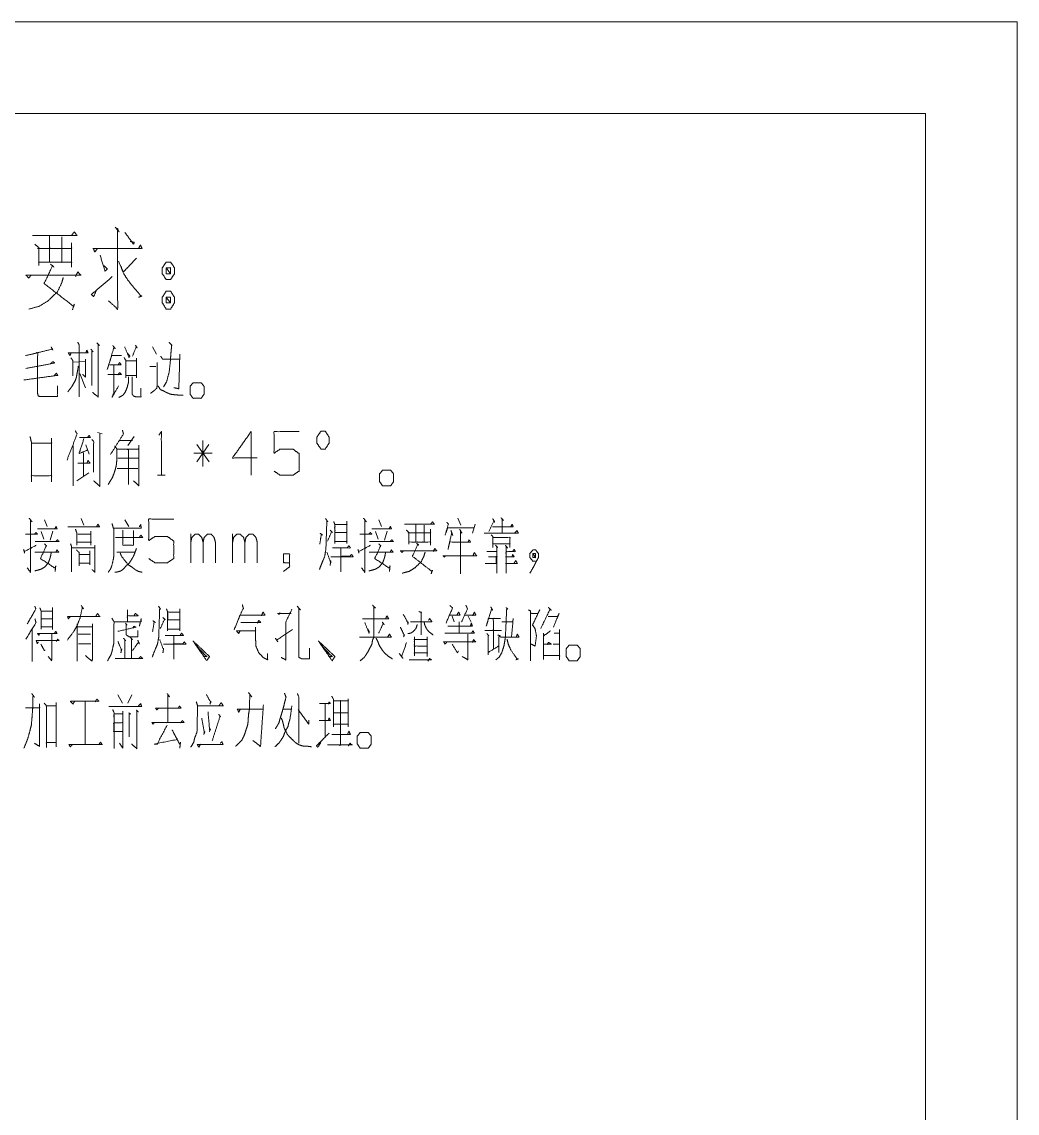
# Model space of a CAD drawing. Header units: millimetres. Extents: x 0 to 420, y 0 to 297.
# Drawn here: x 365.8 to 420, y 237.6 to 297 of the extents above; entities that cross this region are included whole.
import ezdxf

# ---------------------------------------------------------------- set-up
doc = ezdxf.new("R2010")
doc.units = ezdxf.units.MM
doc.layers.add('101', color=7, linetype='Continuous', true_color=0xffffff)

msp = doc.modelspace()

# ---------------------------------------------------------------- linework, layer by layer
at = {"layer": '101', "color": 133, "linetype": 'Continuous', "lineweight": 18}
for p, q in [((420, 297), (0, 297)), ((420, 0), (420, 297)), ((415, 292), (25, 292)), ((415, 5), (415, 292))]:
    msp.add_line(p, q, dxfattribs=at)
at = {"layer": '101', "color": 72, "linetype": 'Continuous', "lineweight": 18}
for p, q in [((369.869, 279.523), (370.01, 279.373)), ((369.533, 279.173), (369.674, 279.023)), ((369.586, 279.073), (369.586, 277.198)), ((372.902, 279.298), (373.114, 278.898)), ((368.579, 278.473), (369.25, 278.498)), ((372.76, 278.223), (373.078, 278.223)), ((368.932, 277.848), (369.25, 277.073)), ((369.904, 274.635), (370.152, 274.56)), ((371.12, 274.21), (371.809, 274.21)), ((371.898, 274.41), (371.562, 273.935)), ((375.32, 273.985), (375.991, 273.035)), ((375.974, 273.985), (375.32, 273.035)), ((375.638, 272.785), (375.638, 274.21)), ((368.579, 273.91), (368.579, 271.735)), ((369.144, 273.535), (369.144, 272.26)), ((369.268, 273.96), (369.445, 273.46)), ((376.15, 273.51), (375.143, 273.51)), ((371.014, 273.235), (372.11, 273.235)), ((368.773, 272.01), (369.427, 272.435)), ((370.979, 272.685), (372.092, 272.685)), ((373.167, 272.31), (373.591, 272.31)), ((367.009, 269.873), (367.168, 269.523)), ((369.02, 269.948), (369.162, 269.598)), ((371.385, 269.873), (371.615, 269.523)), ((385.221, 269.873), (385.38, 269.523)), ((389.526, 269.973), (389.685, 269.598)), ((366.832, 269.248), (366.974, 268.823)), ((367.469, 269.273), (367.327, 268.773)), ((369.533, 269.273), (369.533, 268.498)), ((385.044, 269.248), (385.185, 268.823)), ((385.68, 269.273), (385.539, 268.773)), ((390.481, 269.648), (390.322, 269.148)), ((368.773, 268.673), (369.568, 268.673)), ((368.826, 269.098), (369.533, 269.098)), ((374.984, 267.548), (374.984, 269.123)), ((377.26, 267.548), (377.26, 269.123)), ((368.525, 268.348), (369.763, 268.348)), ((369.48, 268.198), (369.48, 267.423)), ((370.961, 268.123), (371.969, 268.123)), ((368.897, 267.998), (369.445, 267.998)), ((368.897, 267.523), (369.445, 267.523)), ((367.451, 265.11), (367.451, 263.91)), ((366.868, 264.91), (367.451, 264.91)), ((366.868, 264.485), (367.451, 264.485)), ((389.226, 264.635), (389.332, 264.335)), ((390.092, 264.635), (390.251, 264.31)), ((366.337, 263.91), (366.337, 262.16)), ((366.868, 264.06), (367.451, 264.06)), ((389.597, 264.335), (389.597, 263.71)), ((367.416, 263.71), (367.416, 262.26)), ((368.844, 263.66), (369.515, 263.66)), ((368.861, 263.135), (369.533, 263.135)), ((394.716, 263.11), (395.051, 263.11)), ((367.416, 262.21), (367.221, 262.435)), ((371.014, 260.348), (371.262, 259.898)), ((371.774, 260.348), (371.562, 259.898)), ((369.233, 259.998), (369.233, 257.648)), ((369.233, 259.973), (369.233, 257.648)), ((382.308, 259.848), (382.308, 258.023)), ((380.032, 259.573), (380.456, 259.573)), ((382.75, 259.373), (383.528, 259.373)), ((371.102, 257.723), (371.279, 257.448))]:
    msp.add_line(p, q, dxfattribs=at)
for points, knots in [([(366.364, 285.373), (368.777, 285.373), (368.644, 285.56), (368.485, 285.373)], [0, 0, 0.835353, 0.914863, 1, 1]), ([(366.496, 284.885), (366.709, 284.698), (366.709, 283.723), (366.709, 283.91), (368.485, 283.91), (368.485, 283.648), (368.485, 284.96), (368.485, 284.66), (366.629, 284.66), (367.292, 284.66), (367.292, 285.335), (367.292, 283.91), (367.955, 283.91), (367.955, 285.298)], [0, 0, 0.024059, 0.106927, 0.122863, 0.273837, 0.296147, 0.407698, 0.433196, 0.590927, 0.647257, 0.704628, 0.825741, 0.882075, 1, 1]), ([(370.866, 285.823), (371.078, 285.56), (370.998, 285.71), (370.998, 281.36), (370.494, 281.81)], [0, 0, 0.060994, 0.09168, 0.877914, 1, 1]), ([(371.396, 285.523), (371.873, 284.885), (371.9, 284.998), (371.688, 285.035)], [0, 0, 0.706387, 0.808914, 1, 1]), ([(369.885, 284.623), (369.752, 284.473), (369.673, 284.66), (372.324, 284.66), (372.244, 284.848), (372.138, 284.66)], [0, 0, 0.057613, 0.116233, 0.879365, 0.937991, 1, 1]), ([(370.044, 284.285), (370.309, 283.423), (370.441, 283.535), (370.256, 283.723)], [0, 0, 0.673358, 0.803109, 1, 1]), ([(372.032, 284.135), (371.316, 283.385), (371.051, 283.948), (371.316, 283.31), (371.555, 282.935), (371.82, 282.598), (372.271, 282.073), (372.324, 282.073), (372.138, 281.998)], [0, 0, 0.248753, 0.397951, 0.563608, 0.67025, 0.773226, 0.939238, 0.951964, 1, 1]), ([(367.345, 283.798), (367.53, 283.648), (367.451, 283.723), (367, 282.748), (368.591, 281.51), (368.644, 281.623), (368.538, 281.323)], [0, 0, 0.061498, 0.089673, 0.366507, 0.885946, 0.917995, 1, 1]), ([(373.883, 283.91), (373.644, 283.91), (373.432, 283.61), (373.432, 283.273), (373.644, 282.973), (373.883, 282.973), (374.095, 283.273), (374.095, 283.61), (373.883, 283.91)], [0, 0, 0.090998, 0.231133, 0.359864, 0.5, 0.590998, 0.731133, 0.859864, 1, 1]), ([(373.644, 283.273), (373.883, 283.273), (373.644, 283.61), (373.644, 283.273)], [0, 0, 0.241134, 0.658878, 1, 1]), ([(373.883, 283.273), (373.883, 283.61), (373.644, 283.61)], [0, 0, 0.585863, 1, 1]), ([(366.284, 283.198), (366.152, 283.048), (366.019, 283.198), (368.989, 283.198), (368.83, 283.385), (368.697, 283.123)], [0, 0, 0.051205, 0.102409, 0.861892, 0.924784, 1, 1]), ([(368.034, 283.085), (367.955, 282.785), (367.716, 282.298), (367.212, 281.81), (366.735, 281.51), (366.152, 281.36)], [0, 0, 0.114099, 0.31364, 0.571361, 0.778585, 1, 1]), ([(369.832, 282.373), (369.699, 282.035), (369.566, 282.148), (370.707, 283.123)], [0, 0, 0.178042, 0.263422, 1, 1]), ([(374.095, 281.998), (373.883, 282.335), (373.644, 282.335), (373.432, 281.998), (373.432, 281.698), (373.644, 281.36), (373.883, 281.36), (374.095, 281.698), (374.095, 281.998)], [0, 0, 0.149207, 0.238507, 0.387714, 0.5, 0.649207, 0.738507, 0.887714, 1, 1]), ([(373.644, 281.998), (373.644, 281.698), (373.883, 281.698)], [0, 0, 0.557014, 1, 1]), ([(373.883, 281.998), (373.644, 281.998), (373.883, 281.698), (373.883, 281.998)], [0, 0, 0.258801, 0.674582, 1, 1]), ([(368.826, 279.548), (368.897, 279.423), (368.897, 276.573)], [0, 0, 0.047969, 1, 1]), ([(369.939, 279.423), (369.939, 276.573), (369.621, 276.823)], [0, 0, 0.875685, 1, 1]), ([(370.731, 279.373), (370.873, 279.198), (370.802, 279.273), (370.431, 278.073), (370.678, 278.823), (371.208, 278.823)], [0, 0, 0.077476, 0.112963, 0.545478, 0.81742, 1, 1]), ([(371.969, 279.398), (372.057, 279.248), (372.022, 279.323), (371.809, 278.798)], [0, 0, 0.211476, 0.312185, 1, 1]), ([(373.803, 279.548), (373.945, 279.398), (373.909, 279.048), (373.874, 278.573), (373.803, 277.898), (373.662, 277.398), (373.503, 277.123)], [0, 0, 0.080841, 0.218779, 0.405547, 0.671676, 0.875424, 1, 1]), ([(367.38, 279.298), (367.469, 279.123), (367.416, 279.173), (365.984, 278.823), (366.638, 278.973), (366.638, 276.773), (366.673, 276.623), (366.762, 276.598), (367.716, 276.598), (367.716, 277.173)], [0, 0, 0.030685, 0.042092, 0.272771, 0.377786, 0.722121, 0.74624, 0.760617, 0.910002, 1, 1]), ([(368.455, 278.948), (368.402, 278.823), (368.313, 278.973), (369.392, 278.973), (369.321, 279.123), (369.268, 278.973)], [0, 0, 0.079267, 0.180895, 0.810308, 0.907125, 1, 1]), ([(371.35, 278.723), (371.438, 278.573), (371.438, 277.623), (371.438, 277.748), (372.022, 277.748), (372.022, 277.623), (372.022, 278.673), (372.022, 278.548), (371.421, 278.548)], [0, 0, 0.046633, 0.3011, 0.334582, 0.490821, 0.524302, 0.805551, 0.839033, 1, 1]), ([(371.385, 279.298), (371.615, 278.723), (371.668, 278.798), (371.527, 278.973)], [0, 0, 0.661513, 0.759659, 1, 1]), ([(373.344, 278.798), (373.45, 278.623), (374.369, 278.623)], [0, 0, 0.182106, 1, 1]), ([(374.386, 278.898), (374.333, 277.023), (374.068, 277.073)], [0, 0, 0.874237, 1, 1]), ([(366.002, 278.123), (367.575, 278.423), (367.469, 278.498), (367.345, 278.373)], [0, 0, 0.83968, 0.90778, 1, 1]), ([(368.861, 278.248), (368.791, 277.873), (368.755, 277.648), (368.685, 277.448), (368.508, 277.148), (368.419, 277.023), (368.278, 276.848)], [0, 0, 0.246554, 0.393707, 0.530764, 0.75572, 0.854629, 1, 1]), ([(368.455, 278.698), (368.561, 278.548), (368.561, 277.723)], [0, 0, 0.182116, 1, 1]), ([(369.25, 278.623), (369.25, 277.648), (369.091, 277.798)], [0, 0, 0.816823, 1, 1]), ([(370.555, 278.323), (371.191, 278.323), (371.102, 278.448), (371.032, 278.323)], [0, 0, 0.682009, 0.846089, 1, 1]), ([(370.784, 278.298), (370.784, 276.773), (370.696, 276.548), (371.049, 277.173)], [0, 0, 0.613734, 0.71102, 1, 1]), ([(373.149, 278.448), (373.149, 277.198), (373.131, 277.048), (372.99, 276.923), (372.796, 276.773)], [0, 0, 0.681076, 0.763373, 0.866198, 1, 1]), ([(365.896, 277.498), (367.734, 277.748), (367.663, 277.873), (367.557, 277.748)], [0, 0, 0.857794, 0.924194, 1, 1]), ([(370.466, 277.798), (371.208, 277.798), (371.102, 277.898), (371.014, 277.773)], [0, 0, 0.71297, 0.852957, 1, 1]), ([(371.597, 277.673), (371.597, 277.398), (371.527, 277.123), (371.421, 276.848), (371.297, 276.673), (371.067, 276.548)], [0, 0, 0.206832, 0.420389, 0.642066, 0.803261, 1, 1]), ([(371.792, 277.673), (371.792, 276.723), (371.862, 276.623), (372.004, 276.573), (372.269, 276.573), (372.269, 277.048)], [0, 0, 0.484074, 0.546468, 0.622883, 0.757973, 1, 1]), ([(373.202, 277.173), (373.326, 276.973), (373.503, 276.898), (373.697, 276.798), (373.874, 276.723), (374.068, 276.698), (374.316, 276.673), (374.563, 276.673)], [0, 0, 0.153715, 0.279194, 0.422093, 0.547602, 0.675695, 0.838259, 1, 1]), ([(374.948, 276.723), (374.948, 277.148), (375.107, 277.348), (375.549, 277.348), (375.708, 277.148), (375.708, 276.723), (375.549, 276.498), (375.107, 276.498), (374.948, 276.723)], [0, 0, 0.152004, 0.243404, 0.401447, 0.492848, 0.644851, 0.743404, 0.901447, 1, 1]), ([(368.243, 273.135), (368.791, 274.56), (368.702, 274.71), (368.685, 274.735)], [0, 0, 0.881769, 0.982328, 1, 1]), ([(371.262, 274.76), (371.315, 274.56), (370.608, 273.435)], [0, 0, 0.134742, 1, 1]), ([(373.238, 274.485), (373.379, 274.685), (373.379, 272.31)], [0, 0, 0.093484, 1, 1]), ([(378.604, 273.26), (377.26, 273.26), (378.268, 274.685), (378.268, 272.31)], [0, 0, 0.24587, 0.565296, 1, 1]), ([(379.519, 272.535), (379.855, 272.31), (380.544, 272.31), (380.88, 272.535), (380.88, 273.485), (380.544, 273.735), (379.855, 273.735), (379.519, 273.51), (379.519, 274.685), (380.88, 274.685)], [0, 0, 0.062226, 0.168341, 0.230572, 0.376816, 0.441268, 0.547382, 0.609608, 0.790488, 1, 1]), ([(382.078, 273.735), (382.308, 273.735), (382.52, 274.06), (382.52, 274.385), (382.308, 274.71), (382.078, 274.71), (381.848, 274.385), (381.848, 274.06), (382.078, 273.735)], [0, 0, 0.085679, 0.230395, 0.351584, 0.4963, 0.581979, 0.730395, 0.851584, 1, 1]), ([(366.231, 274.41), (366.302, 274.085), (366.302, 271.96), (366.302, 272.285), (367.398, 272.285), (367.398, 271.96), (367.398, 274.31), (367.398, 274.06), (366.32, 274.06)], [0, 0, 0.042197, 0.311812, 0.353047, 0.492087, 0.533322, 0.831484, 0.863205, 1, 1]), ([(369.162, 274.31), (368.897, 273.485), (369.356, 273.685)], [0, 0, 0.633571, 1, 1]), ([(368.914, 274.36), (369.515, 274.36), (369.445, 274.485), (369.356, 274.36)], [0, 0, 0.669472, 0.829452, 1, 1]), ([(369.586, 274.26), (369.692, 274.16), (369.692, 272.485)], [0, 0, 0.080069, 1, 1]), ([(370.028, 274.56), (370.028, 271.71), (369.692, 272.01)], [0, 0, 0.863559, 1, 1]), ([(370.979, 273.735), (372.145, 273.735), (372.145, 273.935), (372.145, 271.735), (371.862, 272.01)], [0, 0, 0.294508, 0.345002, 0.900412, 1, 1]), ([(370.837, 273.91), (370.961, 273.735), (370.961, 273.235), (370.943, 273.01), (370.926, 272.86), (370.873, 272.635), (370.802, 272.41), (370.714, 272.185), (370.625, 272.035), (370.484, 271.81)], [0, 0, 0.095696, 0.318948, 0.419721, 0.487154, 0.590367, 0.695671, 0.803608, 0.881349, 1, 1]), ([(371.509, 273.71), (371.597, 273.735), (371.597, 271.81)], [0, 0, 0.045543, 1, 1]), ([(368.826, 272.96), (369.498, 272.96), (369.392, 273.11), (369.321, 272.96)], [0, 0, 0.657714, 0.837599, 1, 1]), ([(385.27, 271.96), (385.27, 272.385), (385.429, 272.585), (385.871, 272.585), (386.03, 272.385), (386.03, 271.96), (385.871, 271.735), (385.429, 271.735), (385.27, 271.96)], [0, 0, 0.152006, 0.243408, 0.401455, 0.492847, 0.644854, 0.743399, 0.901446, 1, 1]), ([(366.178, 269.973), (366.337, 269.773), (366.249, 269.848), (366.249, 267.023), (366.072, 267.273)], [0, 0, 0.072957, 0.106051, 0.912589, 1, 1]), ([(372.69, 267.773), (373.025, 267.548), (373.715, 267.548), (374.051, 267.773), (374.051, 268.723), (373.715, 268.973), (373.025, 268.973), (372.69, 268.748), (372.69, 269.923), (374.051, 269.923)], [0, 0, 0.062231, 0.168346, 0.230572, 0.376816, 0.441262, 0.547377, 0.609608, 0.790488, 1, 1]), ([(382.326, 269.948), (382.449, 269.773), (382.396, 269.848), (382.343, 268.273), (382.273, 267.873), (382.114, 267.498), (381.99, 267.173)], [0, 0, 0.070423, 0.100605, 0.618415, 0.751887, 0.885736, 1, 1]), ([(382.768, 269.798), (382.821, 269.648), (382.821, 268.598), (382.821, 268.698), (383.492, 268.698), (383.492, 268.598), (383.492, 269.798), (383.492, 269.623), (382.838, 269.623), (382.838, 269.198), (383.475, 269.198)], [0, 0, 0.030769, 0.233822, 0.253158, 0.38305, 0.402386, 0.634448, 0.66829, 0.79476, 0.876951, 1, 1]), ([(384.39, 269.973), (384.549, 269.773), (384.461, 269.848), (384.461, 267.023), (384.284, 267.273)], [0, 0, 0.072957, 0.106051, 0.912589, 1, 1]), ([(391.432, 269.948), (391.538, 269.748), (391.502, 269.848), (391.22, 269.248)], [0, 0, 0.227358, 0.333874, 1, 1]), ([(391.874, 269.998), (392.015, 269.848), (391.944, 269.948), (391.944, 269.198)], [0, 0, 0.191112, 0.304654, 1, 1]), ([(366.638, 269.398), (367.698, 269.398), (367.645, 269.523), (367.575, 269.398)], [0, 0, 0.79149, 0.892828, 1, 1]), ([(368.278, 269.498), (370.01, 269.498), (369.922, 269.648), (369.851, 269.498)], [0, 0, 0.835967, 0.919977, 1, 1]), ([(368.702, 269.373), (368.773, 269.173), (368.773, 268.498)], [0, 0, 0.239136, 1, 1]), ([(370.784, 269.423), (370.784, 267.873), (370.767, 267.748), (370.678, 267.373), (370.608, 267.198), (370.484, 267.023)], [0, 0, 0.628904, 0.680132, 0.836451, 0.913039, 1, 1]), ([(370.696, 269.673), (370.767, 269.423), (372.287, 269.423), (372.251, 269.623), (372.181, 269.498)], [0, 0, 0.12218, 0.836963, 0.932473, 1, 1]), ([(371.279, 269.323), (371.279, 268.498), (371.862, 268.498), (371.862, 269.298)], [0, 0, 0.373596, 0.63773, 1, 1]), ([(382.573, 269.323), (382.697, 269.198), (382.662, 269.248), (382.432, 268.723)], [0, 0, 0.217072, 0.292654, 1, 1]), ([(384.85, 269.398), (385.91, 269.398), (385.857, 269.523), (385.786, 269.398)], [0, 0, 0.79149, 0.892828, 1, 1]), ([(386.631, 269.648), (388.24, 269.648), (388.151, 269.773), (388.045, 269.648)], [0, 0, 0.835345, 0.914861, 1, 1]), ([(386.72, 269.323), (386.861, 269.198), (386.861, 268.548), (386.861, 268.673), (388.045, 268.673), (388.045, 268.498), (388.045, 269.373), (388.045, 269.173), (386.808, 269.173), (387.25, 269.173), (387.25, 269.623), (387.25, 268.673), (387.692, 268.673), (387.692, 269.598)], [0, 0, 0.024064, 0.106929, 0.122864, 0.273835, 0.296145, 0.407696, 0.433195, 0.590928, 0.647263, 0.704632, 0.825744, 0.882074, 1, 1]), ([(388.925, 269.748), (389.014, 269.648), (388.837, 269.048), (388.978, 269.448), (390.392, 269.448)], [0, 0, 0.051378, 0.292204, 0.455553, 1, 1]), ([(389.155, 269.298), (389.261, 269.023), (389.191, 269.148), (388.996, 268.273), (389.084, 268.673), (390.216, 268.673), (390.145, 268.798), (390.092, 268.673)], [0, 0, 0.093423, 0.13894, 0.423049, 0.552894, 0.911444, 0.956961, 1, 1]), ([(389.632, 269.373), (389.756, 269.148), (389.668, 269.248), (389.668, 266.948)], [0, 0, 0.095454, 0.145065, 1, 1]), ([(390.972, 269.148), (392.828, 269.148), (392.757, 269.298), (392.634, 269.173)], [0, 0, 0.844507, 0.919967, 1, 1]), ([(391.414, 269.498), (392.545, 269.498), (392.492, 269.648), (392.421, 269.523)], [0, 0, 0.788907, 0.899849, 1, 1]), ([(365.984, 269.098), (366.638, 269.098), (366.55, 269.198), (366.479, 269.098)], [0, 0, 0.718754, 0.865393, 1, 1]), ([(366.514, 268.698), (367.804, 268.698), (367.716, 268.798), (367.628, 268.698)], [0, 0, 0.828595, 0.914307, 1, 1]), ([(370.89, 268.923), (372.357, 268.923), (372.269, 269.048), (372.181, 268.923)], [0, 0, 0.827327, 0.91367, 1, 1]), ([(374.984, 268.648), (375.037, 268.923), (375.214, 269.098), (375.408, 269.098), (375.585, 268.923), (375.655, 268.648), (375.655, 267.548)], [0, 0, 0.11887, 0.22446, 0.306972, 0.412562, 0.533079, 1, 1]), ([(375.655, 268.648), (375.708, 268.923), (375.885, 269.098), (376.097, 269.098), (376.256, 268.923), (376.327, 268.648), (376.327, 267.548)], [0, 0, 0.118599, 0.223933, 0.313765, 0.413914, 0.534157, 1, 1]), ([(377.26, 268.648), (377.313, 268.923), (377.49, 269.098), (377.684, 269.098), (377.861, 268.923), (377.932, 268.648), (377.932, 267.548)], [0, 0, 0.118873, 0.224451, 0.30698, 0.412558, 0.533079, 1, 1]), ([(377.932, 268.648), (377.985, 268.923), (378.162, 269.098), (378.374, 269.098), (378.533, 268.923), (378.604, 268.648), (378.604, 267.548)], [0, 0, 0.118595, 0.223942, 0.313757, 0.413918, 0.534156, 1, 1]), ([(382.025, 269.148), (382.167, 269.048), (382.096, 269.098), (382.008, 268.548)], [0, 0, 0.212003, 0.318011, 1, 1]), ([(384.196, 269.098), (384.85, 269.098), (384.761, 269.198), (384.691, 269.098)], [0, 0, 0.718752, 0.86542, 1, 1]), ([(384.726, 268.698), (386.016, 268.698), (385.928, 268.798), (385.839, 268.698)], [0, 0, 0.828585, 0.914293, 1, 1]), ([(391.343, 269.073), (391.432, 268.973), (391.432, 268.373), (391.432, 268.573), (392.368, 268.573), (392.368, 268.373), (392.368, 268.923), (391.414, 268.923)], [0, 0, 0.03733, 0.205175, 0.261122, 0.52319, 0.579136, 0.732994, 1, 1]), ([(365.878, 268.273), (365.931, 268.073), (365.913, 268.148), (366.567, 268.498)], [0, 0, 0.20173, 0.276869, 1, 1]), ([(367.38, 268.098), (367.345, 267.898), (367.292, 267.723), (367.221, 267.548), (367.044, 267.323), (366.832, 267.198), (366.673, 267.148), (366.479, 267.098)], [0, 0, 0.137744, 0.261755, 0.389752, 0.583786, 0.750768, 0.863853, 1, 1]), ([(366.496, 268.123), (367.787, 268.123), (367.698, 268.248), (367.645, 268.148)], [0, 0, 0.828946, 0.927285, 1, 1]), ([(367.009, 268.573), (367.115, 268.473), (366.797, 267.773), (367.592, 267.248), (367.628, 267.373), (367.592, 267.073)], [0, 0, 0.063381, 0.397728, 0.812149, 0.868641, 1, 1]), ([(368.437, 268.573), (368.49, 268.423), (368.49, 267.048)], [0, 0, 0.103714, 1, 1]), ([(368.755, 268.248), (368.897, 268.098), (368.897, 267.373)], [0, 0, 0.221369, 1, 1]), ([(369.763, 268.498), (369.763, 267.023), (369.604, 267.173)], [0, 0, 0.8709, 1, 1]), ([(372.022, 268.323), (371.933, 268.073), (371.862, 267.898), (371.756, 267.723), (371.633, 267.523), (371.474, 267.398), (371.315, 267.198), (371.173, 267.098), (371.014, 267.048), (370.837, 267.023)], [0, 0, 0.141804, 0.242733, 0.352154, 0.477923, 0.586111, 0.722773, 0.815376, 0.904549, 1, 1]), ([(371.138, 268.073), (371.208, 267.898), (371.562, 267.448), (371.792, 267.298), (371.951, 267.173), (372.128, 267.073), (372.34, 267.023)], [0, 0, 0.113786, 0.458783, 0.624216, 0.746187, 0.868611, 1, 1]), ([(380.367, 267.548), (380.032, 267.548), (380.032, 268.023), (380.367, 268.023), (380.367, 267.323), (380.032, 267.073)], [0, 0, 0.148245, 0.357928, 0.506173, 0.815183, 1, 1]), ([(382.396, 268.123), (382.609, 267.548), (382.609, 267.648), (382.573, 267.398)], [0, 0, 0.634855, 0.738446, 1, 1]), ([(382.609, 267.873), (383.828, 267.873), (383.74, 267.998), (383.651, 267.898), (383.156, 267.898), (383.156, 268.373), (383.156, 267.048)], [0, 0, 0.320851, 0.361127, 0.39624, 0.52644, 0.651409, 1, 1]), ([(382.697, 268.348), (383.687, 268.348), (383.598, 268.473), (383.51, 268.373)], [0, 0, 0.775505, 0.895445, 1, 1]), ([(384.09, 268.273), (384.143, 268.073), (384.125, 268.148), (384.779, 268.498)], [0, 0, 0.20173, 0.276869, 1, 1]), ([(385.592, 268.098), (385.557, 267.898), (385.504, 267.723), (385.433, 267.548), (385.256, 267.323), (385.044, 267.198), (384.885, 267.148), (384.691, 267.098)], [0, 0, 0.137744, 0.261755, 0.389752, 0.583786, 0.750768, 0.863853, 1, 1]), ([(384.708, 268.123), (385.999, 268.123), (385.91, 268.248), (385.857, 268.148)], [0, 0, 0.828946, 0.927285, 1, 1]), ([(385.221, 268.573), (385.327, 268.473), (385.009, 267.773), (385.804, 267.248), (385.839, 267.373), (385.804, 267.073)], [0, 0, 0.063394, 0.397741, 0.812148, 0.868641, 1, 1]), ([(386.578, 268.198), (386.49, 268.098), (386.401, 268.198), (388.381, 268.198), (388.275, 268.323), (388.187, 268.148)], [0, 0, 0.0512, 0.10239, 0.861887, 0.924782, 1, 1]), ([(387.745, 268.123), (387.692, 267.923), (387.533, 267.598), (387.197, 267.273), (386.879, 267.073), (386.49, 266.973)], [0, 0, 0.114107, 0.313639, 0.571349, 0.778588, 1, 1]), ([(387.285, 268.598), (387.409, 268.498), (387.356, 268.548), (387.055, 267.898), (388.116, 267.073), (388.151, 267.148), (388.081, 266.948)], [0, 0, 0.061493, 0.089662, 0.366501, 0.885931, 0.91799, 1, 1]), ([(388.855, 267.923), (388.802, 267.848), (388.731, 267.923), (390.551, 267.923), (390.428, 268.098), (390.357, 267.923)], [0, 0, 0.03798, 0.080594, 0.833337, 0.921953, 1, 1]), ([(391.114, 268.148), (391.679, 268.148), (391.626, 268.148), (391.661, 268.148), (391.661, 267.873), (391.202, 267.873), (391.626, 267.873), (391.626, 267.498), (391.025, 267.498)], [0, 0, 0.202817, 0.221837, 0.234512, 0.333126, 0.497917, 0.650033, 0.784508, 1, 1]), ([(391.591, 268.498), (391.697, 268.348), (391.661, 268.423), (391.661, 266.973)], [0, 0, 0.107015, 0.155311, 1, 1]), ([(392.121, 268.498), (392.245, 268.348), (392.156, 268.423), (392.156, 266.973), (392.156, 268.148), (392.669, 268.148), (392.598, 268.273), (392.51, 268.148)], [0, 0, 0.051929, 0.082876, 0.470101, 0.783892, 0.920769, 0.959117, 1, 1]), ([(393.761, 267.623), (393.62, 267.623), (393.461, 267.823), (393.461, 268.048), (393.62, 268.248), (393.761, 268.248), (393.92, 268.048), (393.92, 267.823), (393.461, 266.973)], [0, 0, 0.057357, 0.161, 0.252249, 0.355886, 0.413242, 0.516868, 0.608118, 1, 1]), ([(393.62, 267.823), (393.761, 267.823), (393.62, 268.048), (393.62, 267.823)], [0, 0, 0.223714, 0.644092, 1, 1]), ([(393.761, 267.823), (393.761, 268.048), (393.62, 268.048)], [0, 0, 0.614035, 1, 1]), ([(392.121, 267.873), (392.598, 267.873), (392.51, 267.998), (392.492, 267.873)], [0, 0, 0.630801, 0.833147, 1, 1]), ([(392.121, 267.498), (392.775, 267.498), (392.687, 267.673), (392.598, 267.523)], [0, 0, 0.638574, 0.829991, 1, 1]), ([(366.479, 265.185), (366.55, 265.035), (366.072, 264.21)], [0, 0, 0.148218, 1, 1]), ([(366.762, 265.085), (366.832, 264.91), (366.832, 263.935)], [0, 0, 0.16218, 1, 1]), ([(369.02, 265.21), (369.144, 265.035), (369.073, 265.11), (368.95, 264.535), (368.773, 264.085), (368.614, 263.81), (368.26, 263.335)], [0, 0, 0.093232, 0.138065, 0.393919, 0.604228, 0.74243, 1, 1]), ([(373.22, 265.185), (373.344, 265.01), (373.291, 265.085), (373.238, 263.51), (373.167, 263.11), (373.008, 262.735), (372.884, 262.41)], [0, 0, 0.070416, 0.10059, 0.618408, 0.751879, 0.88573, 1, 1]), ([(373.662, 265.035), (373.715, 264.885), (373.715, 263.835), (373.715, 263.935), (374.386, 263.935), (374.386, 263.835), (374.386, 265.035), (374.386, 264.86), (373.732, 264.86), (373.732, 264.435), (374.369, 264.435)], [0, 0, 0.030769, 0.233822, 0.253158, 0.383042, 0.402378, 0.63444, 0.668282, 0.794752, 0.876943, 1, 1]), ([(377.79, 265.26), (377.861, 265.01), (377.843, 265.085), (377.349, 263.91), (377.667, 264.685), (379.028, 264.685), (378.922, 264.86), (378.833, 264.66)], [0, 0, 0.061362, 0.079559, 0.380698, 0.578574, 0.900022, 0.948352, 1, 1]), ([(380.774, 265.185), (380.951, 264.985), (380.862, 265.035), (380.862, 262.51), (380.88, 262.385), (381.039, 262.31), (381.446, 262.31), (381.446, 262.885)], [0, 0, 0.063897, 0.088209, 0.692695, 0.722917, 0.765023, 0.862341, 1, 1]), ([(384.885, 265.235), (385.044, 265.085), (384.956, 265.11), (384.956, 263.485), (384.885, 263.335), (384.85, 263.11), (384.708, 262.835), (384.549, 262.56), (384.425, 262.385), (384.213, 262.21)], [0, 0, 0.063464, 0.090124, 0.561783, 0.60991, 0.676018, 0.765769, 0.857981, 0.920189, 1, 1]), ([(389.102, 265.21), (389.244, 265.085), (388.89, 264.26)], [0, 0, 0.173732, 1, 1]), ([(389.968, 265.235), (390.057, 265.035), (389.738, 264.335)], [0, 0, 0.221411, 1, 1]), ([(391.326, 265.135), (391.432, 264.96), (391.361, 265.01), (391.078, 264.085), (391.202, 264.51), (391.856, 264.51), (391.467, 264.51), (391.467, 262.86), (391.467, 263.86), (391.007, 263.86), (391.909, 263.86)], [0, 0, 0.030292, 0.04311, 0.186304, 0.251832, 0.348647, 0.406213, 0.650479, 0.798519, 0.866551, 1, 1]), ([(392.156, 265.11), (392.262, 265.01), (392.192, 265.035), (392.121, 263.485), (392.05, 263.035), (391.927, 262.66), (391.785, 262.41), (391.608, 262.26)], [0, 0, 0.046389, 0.070255, 0.564123, 0.709111, 0.834796, 0.926216, 1, 1]), ([(394.45, 265.11), (394.627, 264.96), (394.557, 265.01), (394.044, 263.96)], [0, 0, 0.155901, 0.214139, 1, 1]), ([(366.496, 264.485), (366.55, 264.285), (366.002, 263.385)], [0, 0, 0.164133, 1, 1]), ([(368.419, 264.61), (368.313, 264.485), (368.278, 264.61), (370.028, 264.61), (369.904, 264.785), (369.816, 264.635)], [0, 0, 0.067402, 0.120823, 0.840292, 0.928413, 1, 1]), ([(370.678, 264.535), (370.802, 264.335), (370.784, 263.135), (370.696, 262.735), (370.625, 262.51), (370.448, 262.21)], [0, 0, 0.096818, 0.590906, 0.759554, 0.856649, 1, 1]), ([(370.802, 264.335), (372.269, 264.335), (372.287, 264.51), (372.181, 264.085)], [0, 0, 0.704973, 0.789498, 1, 1]), ([(371.527, 264.985), (371.527, 264.335), (371.527, 264.66), (372.11, 264.66), (371.969, 264.785), (371.898, 264.685)], [0, 0, 0.347683, 0.521519, 0.833521, 0.934491, 1, 1]), ([(373.467, 264.56), (373.591, 264.435), (373.556, 264.485), (373.326, 263.96)], [0, 0, 0.2171, 0.292679, 1, 1]), ([(379.837, 264.835), (379.802, 264.735), (379.713, 264.785), (380.456, 264.785)], [0, 0, 0.111652, 0.218549, 1, 1]), ([(380.491, 265.01), (380.155, 264.31), (380.155, 262.26), (379.908, 262.385)], [0, 0, 0.250154, 0.910669, 1, 1]), ([(384.337, 264.485), (385.769, 264.485), (385.663, 264.66), (385.592, 264.485)], [0, 0, 0.784468, 0.896585, 1, 1]), ([(386.561, 264.735), (386.808, 264.285), (386.826, 264.335), (386.808, 264.185)], [0, 0, 0.715615, 0.789524, 1, 1]), ([(387.409, 264.885), (387.55, 264.835), (387.533, 264.86), (387.533, 263.61), (387.533, 264.335), (386.949, 264.335), (388.116, 264.335), (387.992, 264.51), (387.939, 264.41)], [0, 0, 0.035436, 0.04267, 0.337969, 0.509244, 0.64704, 0.92263, 0.973262, 1, 1]), ([(389.102, 264.685), (389.65, 264.685), (389.579, 264.86), (389.473, 264.685)], [0, 0, 0.582098, 0.782602, 1, 1]), ([(389.897, 264.685), (390.516, 264.685), (390.428, 264.86), (390.339, 264.66)], [0, 0, 0.598675, 0.788385, 1, 1]), ([(391.927, 264.335), (392.527, 264.335), (392.545, 264.51), (392.457, 263.51)], [0, 0, 0.337484, 0.436253, 1, 1]), ([(393.372, 264.985), (393.496, 264.91), (393.496, 262.21), (393.496, 264.785), (393.903, 264.785), (393.991, 264.985), (393.602, 264.16), (393.743, 263.935), (393.814, 263.56), (393.743, 263.01), (393.478, 263.135)], [0, 0, 0.017115, 0.336571, 0.641239, 0.68934, 0.71521, 0.823121, 0.854562, 0.89971, 0.96532, 1, 1]), ([(394.45, 264.61), (394.963, 264.61), (395.051, 264.785), (394.733, 264.035)], [0, 0, 0.336471, 0.465173, 1, 1]), ([(368.791, 262.185), (368.791, 264.21), (368.791, 264.06), (369.621, 264.06), (369.621, 264.21), (369.621, 262.285), (369.604, 262.185), (369.25, 262.485)], [0, 0, 0.358666, 0.385231, 0.532374, 0.558939, 0.899892, 0.91788, 1, 1]), ([(371.014, 263.81), (372.004, 264.035), (371.88, 264.085), (371.845, 264.01)], [0, 0, 0.824323, 0.932672, 1, 1]), ([(371.421, 264.26), (371.509, 264.16), (371.456, 264.185), (371.456, 263.71), (371.474, 263.61), (371.633, 263.51), (372.092, 263.51), (372.092, 263.86)], [0, 0, 0.075559, 0.108743, 0.377714, 0.435204, 0.541603, 0.801818, 1, 1]), ([(372.919, 264.385), (373.061, 264.285), (372.99, 264.335), (372.902, 263.785)], [0, 0, 0.212035, 0.31804, 1, 1]), ([(377.667, 263.835), (377.596, 263.685), (377.472, 263.835), (378.515, 263.835), (378.515, 264.035), (378.515, 263.36), (378.533, 263.01), (378.674, 262.66), (378.922, 262.385), (379.169, 262.26), (379.169, 262.61)], [0, 0, 0.041429, 0.089998, 0.35049, 0.400448, 0.569064, 0.656606, 0.7509, 0.843316, 0.912565, 1, 1]), ([(377.702, 264.285), (378.798, 264.285), (378.692, 264.41), (378.604, 264.26)], [0, 0, 0.764254, 0.878572, 1, 1]), ([(379.59, 263.435), (379.731, 263.235), (379.66, 263.335), (380.526, 263.91)], [0, 0, 0.174086, 0.261144, 1, 1]), ([(384.461, 264.285), (384.691, 263.71), (384.708, 263.785), (384.602, 263.96)], [0, 0, 0.687328, 0.772877, 1, 1]), ([(385.415, 264.31), (385.521, 264.185), (385.451, 264.21), (385.221, 263.71)], [0, 0, 0.207724, 0.302778, 1, 1]), ([(386.401, 264.035), (386.614, 263.585), (386.614, 263.66), (386.578, 263.51)], [0, 0, 0.684695, 0.787912, 1, 1]), ([(387.321, 264.185), (387.25, 263.96), (387.108, 263.81), (386.967, 263.71), (386.808, 263.685)], [0, 0, 0.303836, 0.569437, 0.792543, 1, 1]), ([(387.692, 264.335), (387.727, 264.16), (387.815, 263.96), (387.957, 263.785), (388.187, 263.61)], [0, 0, 0.195995, 0.436004, 0.682959, 1, 1]), ([(388.978, 264.085), (390.322, 264.085), (390.269, 264.26), (390.216, 264.085)], [0, 0, 0.786012, 0.893003, 1, 1]), ([(394.574, 263.835), (394.203, 263.56), (394.203, 263.71), (394.203, 262.285), (394.203, 262.485), (395.069, 262.485), (395.069, 262.26), (395.069, 263.91), (395.069, 263.71), (394.769, 263.71)], [0, 0, 0.084318, 0.111695, 0.371799, 0.408303, 0.566393, 0.607462, 0.90864, 0.945148, 1, 1]), ([(366.673, 263.235), (366.62, 263.135), (366.567, 263.31), (367.804, 263.31), (367.734, 263.385), (367.663, 263.26)], [0, 0, 0.063585, 0.166315, 0.861407, 0.919315, 1, 1]), ([(366.744, 263.685), (366.709, 263.585), (366.638, 263.685), (367.698, 263.685), (367.628, 263.81), (367.557, 263.71)], [0, 0, 0.068212, 0.146961, 0.828897, 0.921236, 1, 1]), ([(371.315, 263.435), (371.438, 263.31), (371.385, 263.36), (371.385, 262.335), (370.855, 262.335), (372.357, 262.335), (372.251, 262.435), (372.145, 262.335)], [0, 0, 0.048884, 0.069145, 0.354033, 0.501409, 0.918983, 0.959492, 1, 1]), ([(371.686, 263.485), (371.809, 263.36), (371.756, 263.385), (371.756, 262.31)], [0, 0, 0.134292, 0.179046, 1, 1]), ([(372.092, 263.335), (372.181, 263.135), (372.128, 263.21), (371.809, 262.76)], [0, 0, 0.253783, 0.360387, 1, 1]), ([(373.291, 263.36), (373.503, 262.785), (373.503, 262.885), (373.467, 262.635)], [0, 0, 0.63485, 0.738443, 1, 1]), ([(373.503, 263.11), (374.722, 263.11), (374.634, 263.235), (374.545, 263.135), (374.051, 263.135), (374.051, 263.61), (374.051, 262.285)], [0, 0, 0.320853, 0.361123, 0.396236, 0.526437, 0.651407, 1, 1]), ([(373.591, 263.585), (374.581, 263.585), (374.492, 263.71), (374.404, 263.61)], [0, 0, 0.775514, 0.895461, 1, 1]), ([(375.249, 263.06), (375.85, 262.435), (375.708, 262.435), (375.107, 263.285), (375.85, 262.21), (376.009, 262.435), (375.107, 263.285)], [0, 0, 0.178022, 0.207052, 0.420793, 0.68903, 0.745607, 1, 1]), ([(382.078, 263.06), (382.679, 262.435), (382.538, 262.435), (381.937, 263.285), (382.679, 262.21), (382.838, 262.435), (381.937, 263.285)], [0, 0, 0.178027, 0.207064, 0.420798, 0.689033, 0.74561, 1, 1]), ([(384.178, 263.485), (385.91, 263.485), (385.804, 263.66), (385.698, 263.485)], [0, 0, 0.808884, 0.904447, 1, 1]), ([(385.079, 263.435), (385.168, 263.26), (385.256, 263.035), (385.415, 262.785), (385.557, 262.61), (385.769, 262.435), (385.963, 262.31)], [0, 0, 0.133806, 0.298793, 0.501013, 0.654577, 0.842246, 1, 1]), ([(387.161, 263.51), (387.161, 262.485), (387.161, 262.635), (387.868, 262.635), (387.868, 262.435), (387.868, 263.51), (387.868, 263.36), (387.161, 263.36), (387.161, 263.01), (387.815, 263.01)], [0, 0, 0.204268, 0.234162, 0.375051, 0.414909, 0.629142, 0.659036, 0.799925, 0.869673, 1, 1]), ([(388.925, 263.21), (388.837, 263.11), (388.766, 263.235), (390.498, 263.235), (390.392, 263.36), (390.322, 263.21)], [0, 0, 0.057055, 0.11845, 0.859014, 0.929094, 1, 1]), ([(388.819, 263.71), (390.428, 263.71), (390.357, 263.835), (390.269, 263.71)], [0, 0, 0.844251, 0.919636, 1, 1]), ([(390.074, 263.66), (390.074, 262.26), (389.774, 262.435)], [0, 0, 0.801046, 1, 1]), ([(391.114, 263.685), (391.22, 263.56), (391.184, 263.61), (391.184, 262.535), (391.184, 262.66), (391.767, 263.01), (391.767, 262.66), (391.767, 263.51), (391.856, 263.56), (391.714, 263.61)], [0, 0, 0.046084, 0.0633, 0.365535, 0.400682, 0.591926, 0.690325, 0.929297, 0.957837, 1, 1]), ([(391.856, 263.485), (392.863, 263.485), (392.775, 263.66), (392.704, 263.485)], [0, 0, 0.723626, 0.86444, 1, 1]), ([(392.209, 263.385), (392.28, 263.11), (392.421, 262.785), (392.775, 262.285), (392.828, 262.31), (392.687, 262.26)], [0, 0, 0.194573, 0.437457, 0.857055, 0.897233, 1, 1]), ([(366.815, 263.11), (367.009, 262.76), (367.044, 262.785)], [0, 0, 0.902408, 1, 1]), ([(371.014, 263.26), (371.208, 262.785), (371.226, 262.86), (371.173, 262.635)], [0, 0, 0.624792, 0.718591, 1, 1]), ([(386.331, 262.61), (386.543, 262.335), (386.472, 262.435), (386.737, 263.21)], [0, 0, 0.269469, 0.364477, 1, 1]), ([(389.226, 263.11), (389.509, 262.635), (389.562, 262.735)], [0, 0, 0.830062, 1, 1]), ([(394.238, 263.11), (394.627, 263.11), (394.468, 263.21), (394.397, 263.085)], [0, 0, 0.539815, 0.80065, 1, 1]), ([(395.437, 262.435), (395.437, 262.86), (395.596, 263.06), (396.038, 263.06), (396.197, 262.86), (396.197, 262.435), (396.038, 262.21), (395.596, 262.21), (395.437, 262.435)], [0, 0, 0.152008, 0.243411, 0.401445, 0.492848, 0.644856, 0.743411, 0.901445, 1, 1]), ([(386.879, 262.26), (388.081, 262.26), (387.992, 262.335), (387.904, 262.185)], [0, 0, 0.805598, 0.8833, 1, 1]), ([(366.32, 260.423), (366.461, 260.223), (366.39, 260.323), (366.373, 259.648), (366.337, 259.148), (366.302, 258.723), (366.214, 258.373), (366.09, 257.923), (365.896, 257.448)], [0, 0, 0.07397, 0.110955, 0.314872, 0.466248, 0.595042, 0.704058, 0.844997, 1, 1]), ([(373.697, 260.423), (373.821, 260.248), (373.732, 260.323), (373.732, 258.848), (372.866, 258.848), (374.616, 258.848), (374.528, 258.948), (374.422, 258.823)], [0, 0, 0.045422, 0.069988, 0.382589, 0.566135, 0.936978, 0.965255, 1, 1]), ([(375.832, 260.373), (376.08, 259.923), (376.08, 259.998), (376.027, 259.848)], [0, 0, 0.686905, 0.787212, 1, 1]), ([(378.126, 260.473), (378.303, 260.248), (378.197, 260.348), (378.179, 259.573), (378.126, 259.248), (378.109, 258.973), (378.091, 258.748), (378.003, 258.473), (377.897, 258.148), (377.773, 257.898), (377.614, 257.723), (377.419, 257.548)], [0, 0, 0.083043, 0.125345, 0.350339, 0.445917, 0.5259, 0.591407, 0.675243, 0.774469, 0.855429, 0.924076, 1, 1]), ([(380.085, 260.448), (380.173, 260.223), (380.085, 259.898), (380.049, 259.723), (379.979, 259.498), (379.908, 259.248), (379.837, 259.023), (379.784, 258.823), (379.696, 258.673), (379.59, 258.498)], [0, 0, 0.116544, 0.278924, 0.364996, 0.478699, 0.603948, 0.717651, 0.817411, 0.901341, 1, 1]), ([(380.792, 260.423), (380.862, 260.248), (380.862, 257.723)], [0, 0, 0.069548, 1, 1]), ([(365.984, 259.648), (366.744, 259.648), (366.744, 259.848), (366.744, 257.548), (366.461, 257.723)], [0, 0, 0.211558, 0.26723, 0.907428, 1, 1]), ([(366.991, 259.898), (367.115, 259.773), (367.115, 257.498), (367.115, 257.748), (367.645, 257.748), (367.645, 257.523), (367.645, 259.923), (367.645, 259.748), (367.08, 259.748)], [0, 0, 0.026662, 0.371531, 0.40943, 0.48981, 0.523917, 0.887734, 0.914262, 1, 1]), ([(368.649, 259.998), (368.561, 259.848), (368.437, 259.998), (369.975, 259.998), (369.869, 260.123), (369.78, 259.973)], [0, 0, 0.077572, 0.16421, 0.84939, 0.922428, 1, 1]), ([(370.519, 259.723), (372.304, 259.723), (372.251, 259.873), (372.128, 259.748)], [0, 0, 0.842, 0.917045, 1, 1]), ([(373.22, 259.623), (373.131, 259.523), (373.078, 259.623), (374.457, 259.623), (374.369, 259.748), (374.298, 259.623)], [0, 0, 0.069434, 0.128322, 0.845627, 0.925275, 1, 1]), ([(375.284, 259.973), (375.355, 259.748), (375.32, 258.323), (375.196, 257.998), (375.143, 257.773), (374.984, 257.498)], [0, 0, 0.092202, 0.649476, 0.785431, 0.875805, 1, 1]), ([(375.355, 259.748), (376.751, 259.748), (376.645, 259.923), (376.504, 259.748)], [0, 0, 0.764717, 0.87679, 1, 1]), ([(378.939, 259.798), (378.78, 257.548), (378.356, 257.873)], [0, 0, 0.808463, 1, 1]), ([(380.491, 259.748), (380.385, 259.023), (380.314, 258.798), (380.279, 258.623), (380.173, 258.448), (380.085, 258.248), (380.032, 258.098), (379.908, 257.898), (379.802, 257.748), (379.572, 257.523)], [0, 0, 0.296652, 0.392142, 0.464424, 0.547274, 0.635798, 0.70021, 0.795423, 0.869798, 1, 1]), ([(381.99, 259.873), (382.591, 259.873), (382.52, 259.973), (382.485, 259.848)], [0, 0, 0.704249, 0.847771, 1, 1]), ([(382.662, 260.273), (382.75, 260.123), (382.75, 258.623), (382.75, 258.748), (383.563, 258.748), (383.563, 258.623), (383.563, 260.123), (383.563, 260.023), (382.75, 260.023), (383.139, 260.023), (383.139, 257.623), (382.432, 257.623), (383.775, 257.623), (383.687, 257.673), (383.669, 257.723), (383.563, 257.573)], [0, 0, 0.016859, 0.162099, 0.174202, 0.252929, 0.265032, 0.410273, 0.419954, 0.498681, 0.536333, 0.768721, 0.83718, 0.96725, 0.977078, 0.982214, 1, 1]), ([(370.731, 259.548), (370.802, 259.373), (370.802, 257.423), (370.802, 259.323), (371.279, 259.323), (371.279, 259.448), (371.279, 257.448), (371.279, 258.823), (370.784, 258.823), (370.784, 258.348), (371.262, 258.348)], [0, 0, 0.019946, 0.22601, 0.42679, 0.477218, 0.490427, 0.701774, 0.847077, 0.899374, 0.949568, 1, 1]), ([(371.615, 259.373), (371.703, 259.298), (371.633, 259.323), (371.633, 258.073)], [0, 0, 0.080447, 0.132485, 1, 1]), ([(372.004, 259.523), (372.128, 259.423), (372.039, 259.498), (372.039, 257.423), (371.756, 257.673)], [0, 0, 0.058331, 0.100831, 0.861616, 1, 1]), ([(375.921, 259.423), (376.009, 258.448), (376.062, 258.498), (375.991, 258.348)], [0, 0, 0.803993, 0.863831, 1, 1]), ([(376.504, 259.298), (376.61, 259.148), (376.574, 259.173), (376.15, 257.848)], [0, 0, 0.113521, 0.140272, 1, 1]), ([(377.667, 259.548), (377.596, 259.398), (377.525, 259.573), (378.922, 259.573)], [0, 0, 0.094719, 0.202521, 1, 1]), ([(380.827, 259.548), (381.41, 258.748), (381.41, 258.973)], [0, 0, 0.814824, 1, 1]), ([(372.99, 258.823), (372.919, 258.748), (372.866, 258.848)], [0, 0, 0.476669, 1, 1]), ([(373.697, 258.698), (373.149, 257.673), (372.99, 257.673), (374.245, 257.923), (373.962, 258.448), (374.404, 257.623), (374.422, 257.773), (374.386, 257.448)], [0, 0, 0.252064, 0.286555, 0.564058, 0.693383, 0.896348, 0.9291, 1, 1]), ([(375.585, 259.073), (375.726, 258.273), (375.744, 258.348), (375.691, 258.198)], [0, 0, 0.774765, 0.848265, 1, 1]), ([(379.908, 259.098), (379.979, 258.923), (380.032, 258.723), (380.067, 258.548), (380.244, 258.198), (380.332, 258.098), (380.58, 257.848), (380.721, 257.723), (380.898, 257.623), (381.145, 257.548), (381.375, 257.548), (381.552, 257.523)], [0, 0, 0.07519, 0.157624, 0.228748, 0.384949, 0.438119, 0.578255, 0.653442, 0.734336, 0.837353, 0.928892, 1, 1]), ([(381.972, 258.948), (382.591, 258.948), (382.52, 259.098), (382.485, 258.973)], [0, 0, 0.676574, 0.857936, 1, 1]), ([(382.061, 257.748), (381.902, 257.498), (381.831, 257.573), (382.52, 258.273)], [0, 0, 0.214449, 0.289042, 1, 1]), ([(382.662, 258.198), (383.669, 258.198), (383.598, 258.373), (383.528, 258.223)], [0, 0, 0.739682, 0.87825, 1, 1]), ([(384.054, 257.673), (384.054, 258.098), (384.213, 258.298), (384.655, 258.298), (384.814, 258.098), (384.814, 257.673), (384.655, 257.448), (384.213, 257.448), (384.054, 257.673)], [0, 0, 0.152008, 0.243411, 0.401445, 0.492848, 0.644856, 0.743411, 0.901445, 1, 1]), ([(368.525, 257.623), (368.419, 257.523), (368.349, 257.648), (370.152, 257.648), (370.063, 257.773), (369.975, 257.648)], [0, 0, 0.060773, 0.120648, 0.87234, 0.93617, 1, 1]), ([(375.514, 257.673), (375.426, 257.498), (375.337, 257.648), (376.734, 257.648), (376.681, 257.798), (376.592, 257.723)], [0, 0, 0.096033, 0.181318, 0.865293, 0.94323, 1, 1])]:
    msp.add_open_spline(points, degree=1, knots=knots, dxfattribs=at)

doc.saveas('drawing.dxf')
